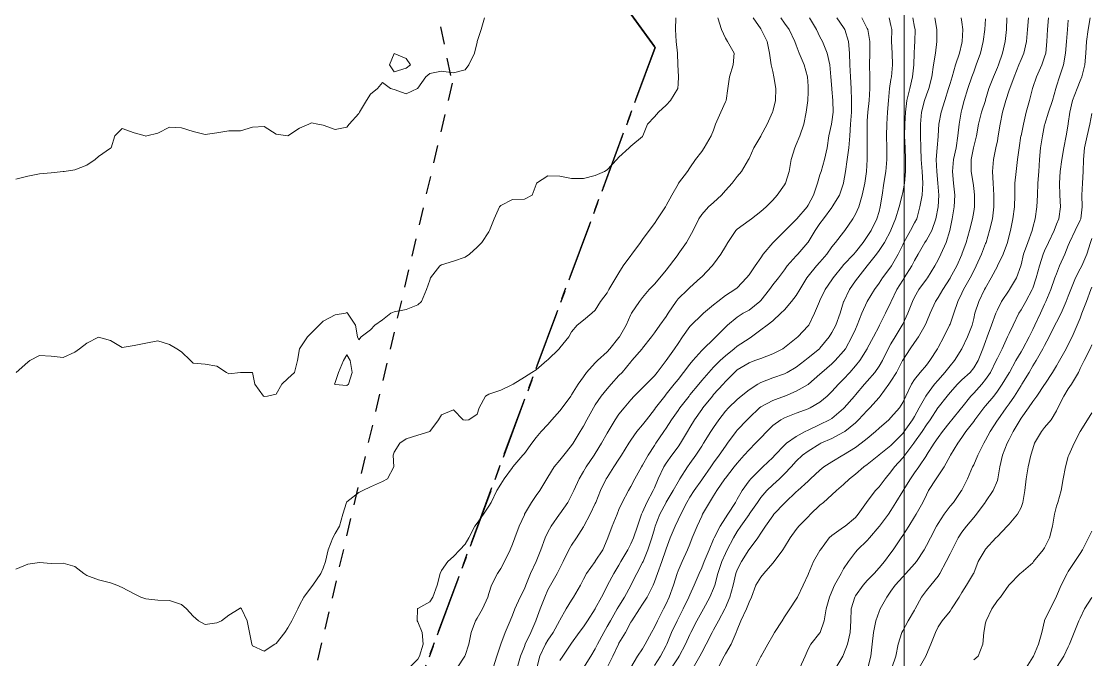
# Model space of a CAD drawing. Header units: centimetres. Extents: x 0 to 642158, y -847 to 649707.
# Drawn here: x 616929.49 to 616974.73, y 620243.1 to 620270.09 of the extents above; entities that cross this region are included whole.
import ezdxf

# ---------------------------------------------------------------- set-up
doc = ezdxf.new("R2010")
doc.units = ezdxf.units.CM
doc.header["$MEASUREMENT"] = 0
doc.linetypes.add('CENTERX2', pattern=[4, 2.5, -0.5, 0.5, -0.5])
doc.linetypes.add('JIS_02_0.7', pattern=[1.35, 0.75, -0.6])
for name, color, linetype, lineweight in [('MEV_grille', 254, 'Continuous', 9), ('WAL_parcellaire agricole', 7, 'JIS_02_0.7', 25), ('WAL_topographie 0.5', 253, 'Continuous', 20)]:
    doc.layers.add(name, color=color, linetype=linetype, lineweight=lineweight)
doc.layers.add('SPW_parcellaire cadastral', color=7, linetype='CENTERX2', lineweight=25, true_color=0xff0542)

# ---------------------------------------------------------------- blocks, each defined once
blk = doc.blocks.new('*U112')
at = {"layer": 'MEV_grille', "transparency": 33554687}
blk.add_lwpolyline([(0, 1825.476), (0, -1825.476)], dxfattribs=at)
blk = doc.blocks.new('*U113')
at = {"layer": 'MEV_grille', "color": 0, "linetype": 'ByBlock', "lineweight": -2, "transparency": 16777216}
blk.add_blockref('*U112', (1600, 0), dxfattribs=at)

msp = doc.modelspace()

# ---------------------------------------------------------------- linework, layer by layer
at = {"layer": 'SPW_parcellaire cadastral'}
for points in [[(617146.257, 620375.609), (617171.917, 620342.183), (617234.747, 620260.301), (617106.707, 620158.882), (617115.103, 620149.589), (617064.759, 620106.478), (617053.863, 620117.239), (616968.009, 620182.814), (616937.386, 620218.037), (616956.282, 620268.99), (616938.408, 620293.768), (616934.252, 620317.224), (616964.517, 620340.941), (617015.701, 620270.757), (617035.118, 620286.317), (617053.068, 620300.715), (617070.714, 620314.879), (617111.129, 620347.351), (617146.257, 620375.609)], [(616883.906, 620279.593), (616901.931, 620292.499), (616908.788, 620297.285), (616928.003, 620312.33), (616934.252, 620317.224), (616938.408, 620293.768), (616956.282, 620268.99), (616937.386, 620218.037), (616883.906, 620279.593)]]:
    msp.add_lwpolyline(points, dxfattribs=at)
at = {"layer": 'WAL_parcellaire agricole'}
msp.add_lwpolyline([(616814.972, 620053.628), (616740.957, 620187.285), (616763.872, 620197.621), (616785.453, 620210.873), (616845.948, 620253.88), (616873.445, 620272.883), (616895.443, 620289.885), (616917.191, 620305.471), (616928.44, 620312.222), (616940.443, 620291.39), (616945.861, 620276.474), (616947.695, 620267.475), (616936.951, 620221.391), (616939.069, 620211.428), (616952.954, 620195.393), (616968.962, 620184.092), (616986.584, 620171.864), (617004.365, 620160.596), (617008.458, 620154.4)], dxfattribs=at)
at = {"layer": 'WAL_topographie 0.5'}
for points in [[(616929.25, 620263.428), (616929.75, 620263.552), (616930.25, 620263.647), (616930.75, 620263.694), (616931.25, 620263.743), (616931.292, 620263.75), (616931.75, 620263.823), (616932.25, 620264.014), (616932.604, 620264.25), (616932.75, 620264.382), (616933.25, 620264.729), (616933.285, 620264.75), (616933.442, 620265.25), (616933.75, 620265.57), (616934.25, 620265.385), (616934.714, 620265.25), (616934.75, 620265.235), (616934.792, 620265.25), (616935.25, 620265.372), (616935.75, 620265.625), (616936.25, 620265.592), (616936.75, 620265.438), (616937.25, 620265.31), (616937.75, 620265.385), (616938.25, 620265.459), (616938.75, 620265.464), (616939.25, 620265.625), (616939.75, 620265.656), (616940.25, 620265.321), (616940.75, 620265.259), (616941.25, 620265.583), (616941.639, 620265.75), (616941.75, 620265.81), (616942.023, 620265.75), (616942.25, 620265.707), (616942.75, 620265.529), (616943.25, 620265.627), (616943.35, 620265.75), (616943.75, 620266.198), (616943.782, 620266.25), (616944.083, 620266.75), (616944.25, 620267.022), (616944.546, 620267.25), (616944.75, 620267.507), (616945.096, 620267.25), (616945.25, 620267.208), (616945.75, 620267.037), (616946.236, 620267.25), (616946.25, 620267.269), (616946.583, 620267.75), (616946.75, 620267.891), (616947.25, 620267.984), (616947.75, 620267.922), (616948.25, 620268.046), (616948.408, 620268.25), (616948.644, 620268.75), (616948.75, 620269.217), (616948.756, 620269.25), (616948.919, 620269.75), (616949.065, 620270.25)], [(616929.25, 620246.932), (616929.75, 620247.134), (616930.25, 620247.207), (616930.75, 620247.172), (616931.25, 620247.176), (616931.75, 620247.048), (616932.129, 620246.75), (616932.25, 620246.657), (616932.75, 620246.472), (616933.25, 620246.35), (616933.516, 620246.25), (616933.75, 620246.153), (616934.25, 620245.889), (616934.528, 620245.75), (616934.75, 620245.679), (616935.25, 620245.623), (616935.75, 620245.607), (616936.25, 620245.441), (616936.464, 620245.25), (616936.75, 620244.934), (616936.969, 620244.75), (616937.25, 620244.589), (616937.75, 620244.655), (616937.94, 620244.75), (616938.25, 620244.982), (616938.691, 620245.25), (616938.75, 620245.293), (616938.786, 620245.25), (616939.034, 620244.75), (616939.129, 620244.25), (616939.231, 620243.75), (616939.25, 620243.687), (616939.75, 620243.458), (616940.204, 620243.75), (616940.25, 620243.779), (616940.626, 620244.25), (616940.75, 620244.454), (616940.926, 620244.75), (616941.17, 620245.25), (616941.25, 620245.399), (616941.42, 620245.75), (616941.75, 620246.18), (616941.803, 620246.25), (616942.142, 620246.75), (616942.25, 620246.973), (616942.337, 620247.25), (616942.456, 620247.75), (616942.657, 620248.25), (616942.75, 620248.437), (616942.941, 620248.75), (616943.08, 620249.25), (616943.235, 620249.75), (616943.25, 620249.771), (616943.75, 620250.172), (616943.917, 620250.25), (616944.25, 620250.406), (616944.75, 620250.629), (616944.965, 620250.75), (616945.225, 620251.25), (616945.202, 620251.75), (616945.25, 620251.872), (616945.49, 620252.25), (616945.75, 620252.44), (616946.25, 620252.594), (616946.75, 620252.75), (616946.75, 620252.75), (616947.119, 620253.25), (616947.25, 620253.454), (616947.75, 620253.662), (616948.162, 620253.25), (616948.25, 620253.224), (616948.4, 620253.25), (616948.75, 620253.483), (616948.843, 620253.75), (616949.107, 620254.25), (616949.25, 620254.328), (616949.75, 620254.5), (616950.25, 620254.732), (616950.276, 620254.75), (616950.75, 620255.043), (616951.06, 620255.25), (616951.25, 620255.354), (616951.705, 620255.75), (616951.75, 620255.784), (616952.216, 620256.25), (616952.25, 620256.292), (616952.631, 620256.75), (616952.75, 620256.965), (616952.988, 620257.25), (616953.25, 620257.46), (616953.598, 620257.75), (616953.75, 620257.884), (616953.97, 620258.25), (616954.25, 620258.612), (616954.327, 620258.75), (616954.623, 620259.25), (616954.75, 620259.456), (616954.934, 620259.75), (616955.25, 620260.191), (616955.297, 620260.25), (616955.668, 620260.75), (616955.75, 620260.87), (616956.03, 620261.25), (616956.25, 620261.553), (616956.379, 620261.75), (616956.712, 620262.25), (616956.75, 620262.31), (616956.98, 620262.75), (616957.25, 620263.215), (616957.275, 620263.25), (616957.644, 620263.75), (616957.75, 620263.905), (616957.988, 620264.25), (616958.25, 620264.598), (616958.36, 620264.75), (616958.654, 620265.25), (616958.75, 620265.5), (616958.839, 620265.75), (616959.06, 620266.25), (616959.25, 620266.689), (616959.279, 620266.75), (616959.349, 620267.25), (616959.43, 620267.75), (616959.578, 620268.25), (616959.624, 620268.75), (616959.339, 620269.25), (616959.25, 620269.39), (616959.081, 620269.75), (616958.927, 620270.25)], [(616929.262, 620255.25), (616929.75, 620255.687), (616929.841, 620255.75), (616930.25, 620255.971), (616930.75, 620255.94), (616931.25, 620255.881), (616931.75, 620256.099), (616931.945, 620256.25), (616932.25, 620256.482), (616932.75, 620256.736), (616933.25, 620256.598), (616933.75, 620256.307), (616934.25, 620256.389), (616934.75, 620256.483), (616935.25, 620256.583), (616935.75, 620256.434), (616936.054, 620256.25), (616936.25, 620256.114), (616936.637, 620255.75), (616936.75, 620255.644), (616937.25, 620255.6), (616937.75, 620255.507), (616938.163, 620255.25), (616938.25, 620255.187), (616938.75, 620255.25), (616938.75, 620255.25), (616939.25, 620255.25), (616939.25, 620255.25), (616939.361, 620254.75), (616939.717, 620254.25), (616939.75, 620254.224), (616939.893, 620254.25), (616940.25, 620254.333), (616940.49, 620254.75), (616940.75, 620254.987), (616941.028, 620255.25), (616941.163, 620255.75), (616941.25, 620256.25), (616941.25, 620256.25), (616941.575, 620256.75), (616941.75, 620256.921), (616942.069, 620257.25), (616942.25, 620257.414), (616942.75, 620257.689), (616943.183, 620257.75), (616943.25, 620257.776), (616943.277, 620257.75), (616943.61, 620257.25), (616943.699, 620256.75), (616943.75, 620256.631), (616943.85, 620256.75), (616944.25, 620257.044), (616944.434, 620257.25), (616944.75, 620257.472), (616945.099, 620257.75), (616945.25, 620257.806), (616945.75, 620257.903), (616946.25, 620258.112), (616946.395, 620258.25), (616946.611, 620258.75), (616946.75, 620259.146), (616946.778, 620259.25), (616947.178, 620259.75), (616947.25, 620259.801), (616947.75, 620259.952), (616948.25, 620260.12), (616948.438, 620260.25), (616948.75, 620260.544), (616948.956, 620260.75), (616949.25, 620261.189), (616949.28, 620261.25), (616949.469, 620261.75), (616949.704, 620262.25), (616949.75, 620262.306), (616950.25, 620262.561), (616950.75, 620262.58), (616951.076, 620262.75), (616951.25, 620263.194), (616951.266, 620263.25), (616951.75, 620263.56), (616952.25, 620263.555), (616952.75, 620263.45), (616953.25, 620263.446), (616953.75, 620263.574), (616954.135, 620263.75), (616954.25, 620263.813), (616954.663, 620264.25), (616954.75, 620264.346), (616955.18, 620264.75), (616955.25, 620264.824), (616955.75, 620265.221), (616955.766, 620265.25), (616955.955, 620265.75), (616956.25, 620266.052), (616956.42, 620266.25), (616956.75, 620266.553), (616956.923, 620266.75), (616957.234, 620267.25), (616957.25, 620267.45), (616957.272, 620267.75), (616957.25, 620268.023), (616957.234, 620268.25), (616957.221, 620268.75), (616957.174, 620269.25), (616957.146, 620269.75), (616957.155, 620270.25)], [(616945.885, 620242.75), (616946.25, 620243.129), (616946.322, 620243.25), (616946.474, 620243.75), (616946.431, 620244.25), (616946.25, 620244.701), (616946.218, 620244.75), (616946.236, 620245.25), (616946.25, 620245.26), (616946.75, 620245.547), (616946.884, 620245.75), (616947.069, 620246.25), (616947.187, 620246.75), (616947.25, 620246.877), (616947.513, 620247.25), (616947.75, 620247.466), (616948.026, 620247.75), (616948.25, 620247.979), (616948.404, 620248.25), (616948.654, 620248.75), (616948.75, 620248.874), (616949.019, 620249.25), (616949.25, 620249.586), (616949.346, 620249.75), (616949.582, 620250.25), (616949.75, 620250.522), (616949.901, 620250.75), (616950.25, 620251.226), (616950.266, 620251.25), (616950.693, 620251.75), (616950.75, 620251.814), (616951.068, 620252.25), (616951.25, 620252.497), (616951.467, 620252.75), (616951.75, 620253.048), (616951.917, 620253.25), (616952.25, 620253.622), (616952.348, 620253.75), (616952.715, 620254.25), (616952.75, 620254.307), (616953.029, 620254.75), (616953.25, 620255.064), (616953.381, 620255.25), (616953.75, 620255.654), (616953.839, 620255.75), (616954.25, 620256.125), (616954.362, 620256.25), (616954.75, 620256.723), (616954.77, 620256.75), (616955.052, 620257.25), (616955.25, 620257.692), (616955.284, 620257.75), (616955.619, 620258.25), (616955.75, 620258.419), (616956.023, 620258.75), (616956.25, 620258.983), (616956.482, 620259.25), (616956.75, 620259.577), (616956.889, 620259.75), (616957.25, 620260.236), (616957.261, 620260.25), (616957.613, 620260.75), (616957.75, 620261), (616957.885, 620261.25), (616958.13, 620261.75), (616958.25, 620261.925), (616958.535, 620262.25), (616958.75, 620262.434), (616959.08, 620262.75), (616959.25, 620262.941), (616959.532, 620263.25), (616959.75, 620263.531), (616959.929, 620263.75), (616960.222, 620264.25), (616960.25, 620264.302), (616960.455, 620264.75), (616960.75, 620265.242), (616960.754, 620265.25), (616961.012, 620265.75), (616961.238, 620266.25), (616961.25, 620266.288), (616961.363, 620266.75), (616961.382, 620267.25), (616961.301, 620267.75), (616961.25, 620267.973), (616961.189, 620268.25), (616961.121, 620268.75), (616961.011, 620269.25), (616960.768, 620269.75), (616960.75, 620269.778), (616960.431, 620270.25)], [(616947.908, 620242.75), (616948.235, 620243.25), (616948.25, 620243.279), (616948.403, 620243.75), (616948.498, 620244.25), (616948.685, 620244.75), (616948.75, 620244.862), (616948.982, 620245.25), (616949.204, 620245.75), (616949.25, 620245.896), (616949.356, 620246.25), (616949.616, 620246.75), (616949.75, 620246.962), (616949.91, 620247.25), (616950.153, 620247.75), (616950.25, 620247.989), (616950.343, 620248.25), (616950.525, 620248.75), (616950.75, 620249.226), (616950.761, 620249.25), (616951.058, 620249.75), (616951.25, 620250.037), (616951.404, 620250.25), (616951.705, 620250.75), (616951.75, 620250.824), (616952.011, 620251.25), (616952.25, 620251.535), (616952.416, 620251.75), (616952.75, 620252.162), (616952.812, 620252.25), (616953.115, 620252.75), (616953.25, 620252.977), (616953.396, 620253.25), (616953.674, 620253.75), (616953.75, 620253.873), (616954.002, 620254.25), (616954.25, 620254.559), (616954.42, 620254.75), (616954.75, 620255.112), (616954.88, 620255.25), (616955.25, 620255.7), (616955.294, 620255.75), (616955.733, 620256.25), (616955.75, 620256.271), (616956.123, 620256.75), (616956.25, 620256.925), (616956.481, 620257.25), (616956.75, 620257.618), (616956.838, 620257.75), (616957.163, 620258.25), (616957.25, 620258.36), (616957.663, 620258.75), (616957.75, 620258.836), (616958.203, 620259.25), (616958.25, 620259.298), (616958.687, 620259.75), (616958.75, 620259.832), (616959.065, 620260.25), (616959.25, 620260.572), (616959.353, 620260.75), (616959.694, 620261.25), (616959.75, 620261.307), (616960.25, 620261.67), (616960.352, 620261.75), (616960.75, 620262.057), (616960.968, 620262.25), (616961.25, 620262.537), (616961.446, 620262.75), (616961.75, 620263.179), (616961.791, 620263.25), (616961.952, 620263.75), (616962.035, 620264.25), (616962.183, 620264.75), (616962.25, 620264.882), (616962.399, 620265.25), (616962.565, 620265.75), (616962.669, 620266.25), (616962.732, 620266.75), (616962.75, 620267.117), (616962.755, 620267.25), (616962.75, 620267.361), (616962.726, 620267.75), (616962.58, 620268.25), (616962.368, 620268.75), (616962.25, 620269.083), (616962.194, 620269.25), (616961.948, 620269.75), (616961.75, 620270.02), (616961.594, 620270.25)], [(616949.43, 620242.75), (616949.584, 620243.25), (616949.75, 620243.75), (616949.75, 620243.75), (616949.94, 620244.25), (616950.148, 620244.75), (616950.25, 620244.985), (616950.354, 620245.25), (616950.579, 620245.75), (616950.75, 620246.1), (616950.813, 620246.25), (616951.009, 620246.75), (616951.249, 620247.25), (616951.25, 620247.253), (616951.454, 620247.75), (616951.636, 620248.25), (616951.75, 620248.5), (616951.884, 620248.75), (616952.24, 620249.25), (616952.25, 620249.262), (616952.586, 620249.75), (616952.75, 620250.057), (616952.837, 620250.25), (616953.071, 620250.75), (616953.25, 620251.053), (616953.365, 620251.25), (616953.709, 620251.75), (616953.75, 620251.813), (616954.015, 620252.25), (616954.25, 620252.673), (616954.294, 620252.75), (616954.589, 620253.25), (616954.75, 620253.483), (616954.967, 620253.75), (616955.25, 620254.086), (616955.396, 620254.25), (616955.75, 620254.591), (616955.906, 620254.75), (616956.25, 620255.104), (616956.367, 620255.25), (616956.748, 620255.75), (616956.75, 620255.752), (616957.096, 620256.25), (616957.25, 620256.476), (616957.439, 620256.75), (616957.75, 620257.191), (616957.8, 620257.25), (616958.25, 620257.682), (616958.325, 620257.75), (616958.75, 620258.108), (616958.932, 620258.25), (616959.25, 620258.495), (616959.654, 620258.75), (616959.75, 620258.833), (616960.143, 620259.25), (616960.25, 620259.382), (616960.503, 620259.75), (616960.75, 620260.101), (616960.854, 620260.25), (616961.25, 620260.725), (616961.273, 620260.75), (616961.75, 620261.225), (616961.773, 620261.25), (616962.25, 620261.72), (616962.276, 620261.75), (616962.706, 620262.25), (616962.75, 620262.319), (616962.972, 620262.75), (616963.145, 620263.25), (616963.25, 620263.599), (616963.294, 620263.75), (616963.441, 620264.25), (616963.548, 620264.75), (616963.627, 620265.25), (616963.734, 620265.75), (616963.75, 620265.845), (616963.804, 620266.25), (616963.799, 620266.75), (616963.75, 620267.229), (616963.748, 620267.25), (616963.705, 620267.75), (616963.66, 620268.25), (616963.552, 620268.75), (616963.35, 620269.25), (616963.25, 620269.443), (616963.106, 620269.75), (616962.805, 620270.25)], [(616950.445, 620242.75), (616950.584, 620243.25), (616950.75, 620243.656), (616950.786, 620243.75), (616951.026, 620244.25), (616951.235, 620244.75), (616951.25, 620244.791), (616951.417, 620245.25), (616951.621, 620245.75), (616951.75, 620246.054), (616951.857, 620246.25), (616952.142, 620246.75), (616952.25, 620246.968), (616952.389, 620247.25), (616952.634, 620247.75), (616952.75, 620247.947), (616952.958, 620248.25), (616953.25, 620248.719), (616953.266, 620248.75), (616953.534, 620249.25), (616953.75, 620249.708), (616953.768, 620249.75), (616953.972, 620250.25), (616954.212, 620250.75), (616954.25, 620250.812), (616954.533, 620251.25), (616954.75, 620251.584), (616954.859, 620251.75), (616955.165, 620252.25), (616955.25, 620252.379), (616955.511, 620252.75), (616955.75, 620253.037), (616955.91, 620253.25), (616956.25, 620253.679), (616956.301, 620253.75), (616956.689, 620254.25), (616956.75, 620254.323), (616957.092, 620254.75), (616957.25, 620254.952), (616957.484, 620255.25), (616957.75, 620255.598), (616957.877, 620255.75), (616958.25, 620256.179), (616958.325, 620256.25), (616958.75, 620256.657), (616958.853, 620256.75), (616959.25, 620257.169), (616959.334, 620257.25), (616959.75, 620257.584), (616960.004, 620257.75), (616960.25, 620257.888), (616960.712, 620258.25), (616960.75, 620258.292), (616961.11, 620258.75), (616961.25, 620258.947), (616961.492, 620259.25), (616961.75, 620259.588), (616961.868, 620259.75), (616962.25, 620260.178), (616962.318, 620260.25), (616962.741, 620260.75), (616962.75, 620260.761), (616963.046, 620261.25), (616963.25, 620261.543), (616963.401, 620261.75), (616963.75, 620262.228), (616963.768, 620262.25), (616964.075, 620262.75), (616964.246, 620263.25), (616964.25, 620263.27), (616964.334, 620263.75), (616964.404, 620264.25), (616964.465, 620264.75), (616964.506, 620265.25), (616964.543, 620265.75), (616964.576, 620266.25), (616964.588, 620266.75), (616964.573, 620267.25), (616964.535, 620267.75), (616964.508, 620268.25), (616964.501, 620268.75), (616964.462, 620269.25), (616964.294, 620269.75), (616964.25, 620269.829), (616963.966, 620270.25)], [(616951.273, 620242.75), (616951.41, 620243.25), (616951.644, 620243.75), (616951.75, 620243.928), (616951.963, 620244.25), (616952.241, 620244.75), (616952.25, 620244.77), (616952.519, 620245.25), (616952.75, 620245.617), (616952.833, 620245.75), (616953.12, 620246.25), (616953.25, 620246.504), (616953.378, 620246.75), (616953.739, 620247.25), (616953.75, 620247.264), (616954.065, 620247.75), (616954.25, 620248.186), (616954.277, 620248.25), (616954.469, 620248.75), (616954.668, 620249.25), (616954.75, 620249.449), (616954.887, 620249.75), (616955.148, 620250.25), (616955.25, 620250.426), (616955.423, 620250.75), (616955.703, 620251.25), (616955.75, 620251.326), (616955.989, 620251.75), (616956.25, 620252.155), (616956.313, 620252.25), (616956.649, 620252.75), (616956.75, 620252.898), (616956.976, 620253.25), (616957.25, 620253.645), (616957.321, 620253.75), (616957.713, 620254.25), (616957.75, 620254.295), (616958.122, 620254.75), (616958.25, 620254.906), (616958.546, 620255.25), (616958.75, 620255.465), (616959.024, 620255.75), (616959.25, 620255.953), (616959.627, 620256.25), (616959.75, 620256.357), (616960.25, 620256.687), (616960.355, 620256.75), (616960.75, 620257.045), (616961.015, 620257.25), (616961.25, 620257.435), (616961.602, 620257.75), (616961.75, 620257.901), (616962.048, 620258.25), (616962.25, 620258.506), (616962.404, 620258.75), (616962.701, 620259.25), (616962.75, 620259.315), (616963.098, 620259.75), (616963.25, 620259.916), (616963.538, 620260.25), (616963.75, 620260.557), (616963.913, 620260.75), (616964.25, 620261.177), (616964.304, 620261.25), (616964.642, 620261.75), (616964.75, 620261.944), (616964.887, 620262.25), (616965.036, 620262.75), (616965.149, 620263.25), (616965.222, 620263.75), (616965.245, 620264.25), (616965.247, 620264.75), (616965.24, 620265.25), (616965.242, 620265.75), (616965.25, 620265.895), (616965.273, 620266.25), (616965.327, 620266.75), (616965.365, 620267.25), (616965.359, 620267.75), (616965.349, 620268.25), (616965.358, 620268.75), (616965.353, 620269.25), (616965.273, 620269.75), (616965.25, 620269.794), (616965.02, 620270.25)], [(616952.25, 620243.067), (616952.379, 620243.25), (616952.72, 620243.75), (616952.75, 620243.794), (616953.07, 620244.25), (616953.25, 620244.491), (616953.418, 620244.75), (616953.746, 620245.25), (616953.75, 620245.258), (616954.015, 620245.75), (616954.25, 620246.205), (616954.272, 620246.25), (616954.541, 620246.75), (616954.75, 620247.097), (616954.835, 620247.25), (616955.124, 620247.75), (616955.25, 620247.995), (616955.361, 620248.25), (616955.533, 620248.75), (616955.704, 620249.25), (616955.75, 620249.345), (616955.923, 620249.75), (616956.199, 620250.25), (616956.25, 620250.367), (616956.411, 620250.75), (616956.65, 620251.25), (616956.75, 620251.409), (616956.992, 620251.75), (616957.25, 620252.106), (616957.349, 620252.25), (616957.652, 620252.75), (616957.75, 620252.915), (616957.949, 620253.25), (616958.25, 620253.679), (616958.301, 620253.75), (616958.7, 620254.25), (616958.75, 620254.309), (616959.152, 620254.75), (616959.25, 620254.863), (616959.635, 620255.25), (616959.75, 620255.355), (616960.25, 620255.657), (616960.498, 620255.75), (616960.75, 620255.843), (616961.25, 620256.03), (616961.674, 620256.25), (616961.75, 620256.3), (616962.25, 620256.692), (616962.319, 620256.75), (616962.75, 620257.219), (616962.773, 620257.25), (616963.025, 620257.75), (616963.227, 620258.25), (616963.25, 620258.296), (616963.473, 620258.75), (616963.75, 620259.166), (616963.805, 620259.25), (616964.212, 620259.75), (616964.25, 620259.792), (616964.676, 620260.25), (616964.75, 620260.332), (616965.079, 620260.75), (616965.25, 620261.004), (616965.408, 620261.25), (616965.66, 620261.75), (616965.75, 620262.051), (616965.801, 620262.25), (616965.874, 620262.75), (616965.95, 620263.25), (616966.028, 620263.75), (616966.074, 620264.25), (616966.075, 620264.75), (616966.067, 620265.25), (616966.077, 620265.75), (616966.112, 620266.25), (616966.15, 620266.75), (616966.194, 620267.25), (616966.25, 620267.634), (616966.269, 620267.75), (616966.319, 620268.25), (616966.298, 620268.75), (616966.275, 620269.25), (616966.282, 620269.75), (616966.25, 620269.917), (616966.174, 620270.25)], [(616953.253, 620242.75), (616953.564, 620243.25), (616953.75, 620243.562), (616953.845, 620243.75), (616954.107, 620244.25), (616954.25, 620244.502), (616954.387, 620244.75), (616954.679, 620245.25), (616954.75, 620245.37), (616954.982, 620245.75), (616955.25, 620246.244), (616955.254, 620246.25), (616955.508, 620246.75), (616955.75, 620247.21), (616955.768, 620247.25), (616955.974, 620247.75), (616956.139, 620248.25), (616956.25, 620248.639), (616956.285, 620248.75), (616956.473, 620249.25), (616956.743, 620249.75), (616956.75, 620249.763), (616957.042, 620250.25), (616957.25, 620250.62), (616957.331, 620250.75), (616957.649, 620251.25), (616957.75, 620251.394), (616957.995, 620251.75), (616958.25, 620252.132), (616958.331, 620252.25), (616958.64, 620252.75), (616958.75, 620252.923), (616958.971, 620253.25), (616959.25, 620253.607), (616959.381, 620253.75), (616959.75, 620254.105), (616959.923, 620254.25), (616960.25, 620254.508), (616960.627, 620254.75), (616960.75, 620254.821), (616961.25, 620255.013), (616961.75, 620255.189), (616961.863, 620255.25), (616962.25, 620255.477), (616962.612, 620255.75), (616962.75, 620255.863), (616963.227, 620256.25), (616963.25, 620256.272), (616963.637, 620256.75), (616963.75, 620256.937), (616963.916, 620257.25), (616964.1, 620257.75), (616964.25, 620258.231), (616964.256, 620258.25), (616964.497, 620258.75), (616964.75, 620259.119), (616964.844, 620259.25), (616965.246, 620259.75), (616965.25, 620259.754), (616965.642, 620260.25), (616965.75, 620260.4), (616965.981, 620260.75), (616966.242, 620261.25), (616966.25, 620261.27), (616966.443, 620261.75), (616966.603, 620262.25), (616966.73, 620262.75), (616966.75, 620262.858), (616966.818, 620263.25), (616966.863, 620263.75), (616966.872, 620264.25), (616966.849, 620264.75), (616966.83, 620265.25), (616966.834, 620265.75), (616966.86, 620266.25), (616966.926, 620266.75), (616967.044, 620267.25), (616967.167, 620267.75), (616967.222, 620268.25), (616967.234, 620268.75), (616967.25, 620269.03), (616967.263, 620269.25), (616967.268, 620269.75), (616967.25, 620269.851), (616967.174, 620270.25)], [(616954.25, 620242.764), (616954.49, 620243.25), (616954.729, 620243.75), (616954.75, 620243.792), (616955.022, 620244.25), (616955.25, 620244.683), (616955.289, 620244.75), (616955.621, 620245.25), (616955.75, 620245.449), (616955.938, 620245.75), (616956.194, 620246.25), (616956.25, 620246.387), (616956.378, 620246.75), (616956.56, 620247.25), (616956.739, 620247.75), (616956.75, 620247.783), (616956.921, 620248.25), (616957.124, 620248.75), (616957.25, 620249.012), (616957.362, 620249.25), (616957.616, 620249.75), (616957.75, 620249.971), (616957.931, 620250.25), (616958.25, 620250.702), (616958.284, 620250.75), (616958.631, 620251.25), (616958.75, 620251.421), (616958.983, 620251.75), (616959.25, 620252.135), (616959.336, 620252.25), (616959.709, 620252.75), (616959.75, 620252.801), (616960.165, 620253.25), (616960.25, 620253.335), (616960.7, 620253.75), (616960.75, 620253.788), (616961.25, 620254.062), (616961.75, 620254.246), (616961.762, 620254.25), (616962.25, 620254.456), (616962.75, 620254.742), (616962.76, 620254.75), (616963.25, 620255.169), (616963.332, 620255.25), (616963.75, 620255.613), (616963.898, 620255.75), (616964.25, 620256.15), (616964.323, 620256.25), (616964.602, 620256.75), (616964.75, 620257.075), (616964.829, 620257.25), (616965.015, 620257.75), (616965.25, 620258.25), (616965.25, 620258.25), (616965.561, 620258.75), (616965.75, 620259.019), (616965.899, 620259.25), (616966.25, 620259.718), (616966.271, 620259.75), (616966.554, 620260.25), (616966.75, 620260.647), (616966.8, 620260.75), (616967.082, 620261.25), (616967.25, 620261.574), (616967.34, 620261.75), (616967.476, 620262.25), (616967.567, 620262.75), (616967.597, 620263.25), (616967.568, 620263.75), (616967.53, 620264.25), (616967.508, 620264.75), (616967.502, 620265.25), (616967.503, 620265.75), (616967.539, 620266.25), (616967.666, 620266.75), (616967.75, 620266.985), (616967.856, 620267.25), (616967.983, 620267.75), (616968.056, 620268.25), (616968.129, 620268.75), (616968.197, 620269.25), (616968.187, 620269.75), (616968.111, 620270.25)], [(616955.25, 620242.769), (616955.54, 620243.25), (616955.75, 620243.561), (616955.864, 620243.75), (616956.126, 620244.25), (616956.25, 620244.479), (616956.374, 620244.75), (616956.638, 620245.25), (616956.75, 620245.468), (616956.879, 620245.75), (616957.056, 620246.25), (616957.209, 620246.75), (616957.25, 620246.858), (616957.423, 620247.25), (616957.653, 620247.75), (616957.75, 620247.991), (616957.853, 620248.25), (616958.059, 620248.75), (616958.25, 620249.175), (616958.288, 620249.25), (616958.575, 620249.75), (616958.75, 620250.025), (616958.887, 620250.25), (616959.226, 620250.75), (616959.25, 620250.782), (616959.628, 620251.25), (616959.75, 620251.408), (616960.048, 620251.75), (616960.25, 620251.977), (616960.523, 620252.25), (616960.75, 620252.484), (616961.001, 620252.75), (616961.25, 620253), (616961.601, 620253.25), (616961.75, 620253.331), (616962.25, 620253.522), (616962.75, 620253.709), (616962.837, 620253.75), (616963.25, 620253.985), (616963.561, 620254.25), (616963.75, 620254.442), (616964.029, 620254.75), (616964.25, 620254.969), (616964.51, 620255.25), (616964.75, 620255.521), (616964.929, 620255.75), (616965.245, 620256.25), (616965.25, 620256.259), (616965.52, 620256.75), (616965.75, 620257.206), (616965.773, 620257.25), (616966.016, 620257.75), (616966.25, 620258.224), (616966.261, 620258.25), (616966.498, 620258.75), (616966.75, 620259.153), (616966.813, 620259.25), (616967.139, 620259.75), (616967.25, 620259.976), (616967.399, 620260.25), (616967.683, 620260.75), (616967.75, 620260.847), (616967.979, 620261.25), (616968.155, 620261.75), (616968.25, 620262.25), (616968.25, 620262.25), (616968.276, 620262.75), (616968.25, 620263.09), (616968.238, 620263.25), (616968.185, 620263.75), (616968.168, 620264.25), (616968.208, 620264.75), (616968.25, 620265.229), (616968.252, 620265.25), (616968.282, 620265.75), (616968.369, 620266.25), (616968.526, 620266.75), (616968.69, 620267.25), (616968.75, 620267.461), (616968.835, 620267.75), (616968.985, 620268.25), (616969.149, 620268.75), (616969.25, 620269.173), (616969.267, 620269.25), (616969.289, 620269.75), (616969.25, 620270.058), (616969.221, 620270.25)], [(616956.25, 620242.854), (616956.501, 620243.25), (616956.75, 620243.704), (616956.773, 620243.75), (616956.97, 620244.25), (616957.209, 620244.75), (616957.25, 620244.83), (616957.468, 620245.25), (616957.712, 620245.75), (616957.75, 620245.841), (616957.935, 620246.25), (616958.145, 620246.75), (616958.25, 620246.978), (616958.356, 620247.25), (616958.558, 620247.75), (616958.75, 620248.197), (616958.772, 620248.25), (616959.029, 620248.75), (616959.25, 620249.098), (616959.348, 620249.25), (616959.672, 620249.75), (616959.75, 620249.884), (616959.958, 620250.25), (616960.25, 620250.658), (616960.324, 620250.75), (616960.75, 620251.178), (616960.829, 620251.25), (616961.25, 620251.656), (616961.336, 620251.75), (616961.75, 620252.177), (616961.833, 620252.25), (616962.25, 620252.541), (616962.624, 620252.75), (616962.75, 620252.813), (616963.25, 620253.048), (616963.656, 620253.25), (616963.75, 620253.307), (616964.25, 620253.722), (616964.277, 620253.75), (616964.707, 620254.25), (616964.75, 620254.299), (616965.134, 620254.75), (616965.25, 620254.885), (616965.567, 620255.25), (616965.75, 620255.507), (616965.895, 620255.75), (616966.138, 620256.25), (616966.25, 620256.452), (616966.428, 620256.75), (616966.727, 620257.25), (616966.75, 620257.295), (616966.967, 620257.75), (616967.16, 620258.25), (616967.25, 620258.43), (616967.433, 620258.75), (616967.75, 620259.192), (616967.791, 620259.25), (616968.109, 620259.75), (616968.25, 620260.013), (616968.367, 620260.25), (616968.582, 620260.75), (616968.735, 620261.25), (616968.75, 620261.328), (616968.835, 620261.75), (616968.921, 620262.25), (616968.956, 620262.75), (616968.9, 620263.25), (616968.847, 620263.75), (616968.897, 620264.25), (616969.003, 620264.75), (616969.076, 620265.25), (616969.133, 620265.75), (616969.223, 620266.25), (616969.25, 620266.361), (616969.35, 620266.75), (616969.508, 620267.25), (616969.673, 620267.75), (616969.75, 620267.965), (616969.859, 620268.25), (616970.032, 620268.75), (616970.147, 620269.25), (616970.225, 620269.75), (616970.25, 620270.208)], [(616956.976, 620242.75), (616957.25, 620243.174), (616957.299, 620243.25), (616957.559, 620243.75), (616957.75, 620244.167), (616957.792, 620244.25), (616958.049, 620244.75), (616958.25, 620245.117), (616958.327, 620245.25), (616958.599, 620245.75), (616958.75, 620246.112), (616958.8, 620246.25), (616958.936, 620246.75), (616959.107, 620247.25), (616959.25, 620247.585), (616959.329, 620247.75), (616959.589, 620248.25), (616959.75, 620248.516), (616959.907, 620248.75), (616960.25, 620249.243), (616960.255, 620249.25), (616960.607, 620249.75), (616960.75, 620249.957), (616961.003, 620250.25), (616961.25, 620250.49), (616961.539, 620250.75), (616961.75, 620250.957), (616962.026, 620251.25), (616962.25, 620251.501), (616962.513, 620251.75), (616962.75, 620251.924), (616963.25, 620252.233), (616963.285, 620252.25), (616963.75, 620252.453), (616964.25, 620252.719), (616964.295, 620252.75), (616964.75, 620253.122), (616964.885, 620253.25), (616965.25, 620253.639), (616965.361, 620253.75), (616965.75, 620254.194), (616965.797, 620254.25), (616966.161, 620254.75), (616966.25, 620254.872), (616966.48, 620255.25), (616966.743, 620255.75), (616966.75, 620255.765), (616967.065, 620256.25), (616967.25, 620256.512), (616967.416, 620256.75), (616967.699, 620257.25), (616967.75, 620257.372), (616967.916, 620257.75), (616968.141, 620258.25), (616968.25, 620258.421), (616968.438, 620258.75), (616968.75, 620259.234), (616968.76, 620259.25), (616969.033, 620259.75), (616969.25, 620260.24), (616969.254, 620260.25), (616969.426, 620260.75), (616969.569, 620261.25), (616969.696, 620261.75), (616969.75, 620262.053), (616969.781, 620262.25), (616969.787, 620262.75), (616969.75, 620263.045), (616969.723, 620263.25), (616969.639, 620263.75), (616969.642, 620264.25), (616969.74, 620264.75), (616969.75, 620264.799), (616969.863, 620265.25), (616969.955, 620265.75), (616970.083, 620266.25), (616970.243, 620266.75), (616970.25, 620266.772), (616970.393, 620267.25), (616970.58, 620267.75), (616970.75, 620268.143), (616970.793, 620268.25), (616970.971, 620268.75), (616971.087, 620269.25), (616971.131, 620269.75), (616971.152, 620270.25)], [(616957.882, 620242.75), (616958.164, 620243.25), (616958.25, 620243.41), (616958.436, 620243.75), (616958.688, 620244.25), (616958.75, 620244.363), (616958.963, 620244.75), (616959.224, 620245.25), (616959.25, 620245.308), (616959.437, 620245.75), (616959.573, 620246.25), (616959.693, 620246.75), (616959.75, 620246.901), (616959.927, 620247.25), (616960.24, 620247.75), (616960.25, 620247.766), (616960.62, 620248.25), (616960.75, 620248.444), (616960.949, 620248.75), (616961.25, 620249.185), (616961.302, 620249.25), (616961.75, 620249.721), (616961.78, 620249.75), (616962.25, 620250.193), (616962.31, 620250.25), (616962.75, 620250.656), (616962.85, 620250.75), (616963.25, 620251.115), (616963.415, 620251.25), (616963.75, 620251.473), (616964.222, 620251.75), (616964.25, 620251.764), (616964.75, 620252.074), (616964.994, 620252.25), (616965.25, 620252.456), (616965.6, 620252.75), (616965.75, 620252.892), (616966.156, 620253.25), (616966.25, 620253.338), (616966.618, 620253.75), (616966.75, 620253.97), (616966.882, 620254.25), (616967.123, 620254.75), (616967.25, 620254.949), (616967.485, 620255.25), (616967.75, 620255.561), (616967.9, 620255.75), (616968.224, 620256.25), (616968.25, 620256.296), (616968.491, 620256.75), (616968.733, 620257.25), (616968.75, 620257.293), (616968.91, 620257.75), (616969.079, 620258.25), (616969.25, 620258.606), (616969.319, 620258.75), (616969.598, 620259.25), (616969.75, 620259.551), (616969.85, 620259.75), (616970.077, 620260.25), (616970.25, 620260.698), (616970.272, 620260.75), (616970.422, 620261.25), (616970.54, 620261.75), (616970.605, 620262.25), (616970.604, 620262.75), (616970.574, 620263.25), (616970.55, 620263.75), (616970.586, 620264.25), (616970.692, 620264.75), (616970.75, 620265.046), (616970.79, 620265.25), (616970.865, 620265.75), (616970.97, 620266.25), (616971.106, 620266.75), (616971.25, 620267.179), (616971.275, 620267.25), (616971.464, 620267.75), (616971.659, 620268.25), (616971.75, 620268.476), (616971.868, 620268.75), (616971.979, 620269.25), (616972.021, 620269.75), (616972.066, 620270.25)], [(616958.95, 620242.75), (616959.197, 620243.25), (616959.25, 620243.345), (616959.496, 620243.75), (616959.704, 620244.25), (616959.75, 620244.367), (616959.91, 620244.75), (616960.15, 620245.25), (616960.25, 620245.526), (616960.351, 620245.75), (616960.541, 620246.25), (616960.75, 620246.592), (616960.876, 620246.75), (616961.25, 620247.181), (616961.308, 620247.25), (616961.682, 620247.75), (616961.75, 620247.865), (616961.987, 620248.25), (616962.25, 620248.608), (616962.363, 620248.75), (616962.75, 620249.145), (616962.853, 620249.25), (616963.25, 620249.631), (616963.392, 620249.75), (616963.75, 620250.077), (616963.946, 620250.25), (616964.25, 620250.514), (616964.495, 620250.75), (616964.75, 620250.95), (616965.103, 620251.25), (616965.25, 620251.355), (616965.741, 620251.75), (616965.75, 620251.757), (616966.25, 620252.159), (616966.339, 620252.25), (616966.75, 620252.668), (616966.812, 620252.75), (616967.165, 620253.25), (616967.25, 620253.388), (616967.451, 620253.75), (616967.729, 620254.25), (616967.75, 620254.283), (616968.097, 620254.75), (616968.25, 620254.927), (616968.534, 620255.25), (616968.75, 620255.531), (616968.942, 620255.75), (616969.249, 620256.25), (616969.25, 620256.252), (616969.486, 620256.75), (616969.678, 620257.25), (616969.75, 620257.532), (616969.804, 620257.75), (616969.97, 620258.25), (616970.21, 620258.75), (616970.25, 620258.829), (616970.482, 620259.25), (616970.75, 620259.748), (616970.751, 620259.75), (616971.001, 620260.25), (616971.177, 620260.75), (616971.25, 620261.039), (616971.304, 620261.25), (616971.401, 620261.75), (616971.476, 620262.25), (616971.487, 620262.75), (616971.485, 620263.25), (616971.541, 620263.75), (616971.608, 620264.25), (616971.666, 620264.75), (616971.749, 620265.25), (616971.75, 620265.256), (616971.849, 620265.75), (616971.97, 620266.25), (616972.104, 620266.75), (616972.232, 620267.25), (616972.25, 620267.303), (616972.401, 620267.75), (616972.634, 620268.25), (616972.75, 620268.596), (616972.794, 620268.75), (616972.843, 620269.25), (616972.866, 620269.75), (616972.908, 620270.25)], [(616960.511, 620242.75), (616960.75, 620243.231), (616960.761, 620243.25), (616961.04, 620243.75), (616961.25, 620244.128), (616961.325, 620244.25), (616961.646, 620244.75), (616961.75, 620244.908), (616961.973, 620245.25), (616962.25, 620245.659), (616962.294, 620245.75), (616962.533, 620246.25), (616962.75, 620246.704), (616962.765, 620246.75), (616962.98, 620247.25), (616963.25, 620247.719), (616963.268, 620247.75), (616963.641, 620248.25), (616963.75, 620248.354), (616964.25, 620248.701), (616964.318, 620248.75), (616964.75, 620249.117), (616964.861, 620249.25), (616965.217, 620249.75), (616965.25, 620249.793), (616965.604, 620250.25), (616965.75, 620250.413), (616966.006, 620250.75), (616966.25, 620251.051), (616966.397, 620251.25), (616966.75, 620251.641), (616966.837, 620251.75), (616967.217, 620252.25), (616967.25, 620252.293), (616967.574, 620252.75), (616967.75, 620253.027), (616967.91, 620253.25), (616968.239, 620253.75), (616968.25, 620253.767), (616968.623, 620254.25), (616968.75, 620254.402), (616969.066, 620254.75), (616969.25, 620254.929), (616969.594, 620255.25), (616969.75, 620255.44), (616969.938, 620255.75), (616970.14, 620256.25), (616970.25, 620256.553), (616970.322, 620256.75), (616970.5, 620257.25), (616970.684, 620257.75), (616970.75, 620257.899), (616970.928, 620258.25), (616971.25, 620258.725), (616971.268, 620258.75), (616971.561, 620259.25), (616971.737, 620259.75), (616971.75, 620259.795), (616971.861, 620260.25), (616972.035, 620260.75), (616972.219, 620261.25), (616972.25, 620261.384), (616972.346, 620261.75), (616972.42, 620262.25), (616972.445, 620262.75), (616972.464, 620263.25), (616972.498, 620263.75), (616972.531, 620264.25), (616972.576, 620264.75), (616972.652, 620265.25), (616972.75, 620265.716), (616972.758, 620265.75), (616972.915, 620266.25), (616973.078, 620266.75), (616973.218, 620267.25), (616973.25, 620267.35), (616973.378, 620267.75), (616973.544, 620268.25), (616973.626, 620268.75), (616973.667, 620269.25), (616973.719, 620269.75), (616973.75, 620270.145)], [(616962.402, 620242.75), (616962.62, 620243.25), (616962.75, 620243.547), (616962.862, 620243.75), (616963.25, 620244.232), (616963.262, 620244.25), (616963.431, 620244.75), (616963.51, 620245.25), (616963.658, 620245.75), (616963.75, 620245.98), (616963.866, 620246.25), (616964.142, 620246.75), (616964.25, 620246.937), (616964.452, 620247.25), (616964.75, 620247.641), (616964.842, 620247.75), (616965.25, 620248.145), (616965.34, 620248.25), (616965.75, 620248.727), (616965.768, 620248.75), (616966.145, 620249.25), (616966.25, 620249.405), (616966.457, 620249.75), (616966.75, 620250.224), (616966.765, 620250.25), (616967.074, 620250.75), (616967.25, 620250.998), (616967.428, 620251.25), (616967.75, 620251.732), (616967.761, 620251.75), (616968.076, 620252.25), (616968.25, 620252.496), (616968.431, 620252.75), (616968.75, 620253.158), (616968.826, 620253.25), (616969.234, 620253.75), (616969.25, 620253.771), (616969.63, 620254.25), (616969.75, 620254.374), (616970.089, 620254.75), (616970.25, 620254.946), (616970.457, 620255.25), (616970.705, 620255.75), (616970.75, 620255.854), (616970.947, 620256.25), (616971.185, 620256.75), (616971.25, 620256.897), (616971.419, 620257.25), (616971.659, 620257.75), (616971.75, 620257.898), (616971.95, 620258.25), (616972.226, 620258.75), (616972.25, 620258.812), (616972.395, 620259.25), (616972.527, 620259.75), (616972.69, 620260.25), (616972.75, 620260.388), (616972.914, 620260.75), (616973.146, 620261.25), (616973.25, 620261.514), (616973.348, 620261.75), (616973.421, 620262.25), (616973.394, 620262.75), (616973.377, 620263.25), (616973.404, 620263.75), (616973.471, 620264.25), (616973.554, 620264.75), (616973.655, 620265.25), (616973.746, 620265.75), (616973.75, 620265.775), (616973.814, 620266.25), (616973.928, 620266.75), (616974.118, 620267.25), (616974.25, 620267.582), (616974.319, 620267.75), (616974.443, 620268.25), (616974.486, 620268.75), (616974.517, 620269.25), (616974.595, 620269.75), (616974.67, 620270.25)], [(616945.931, 620268.25), (616945.75, 620268.123), (616945.25, 620267.959), (616945.042, 620268.25), (616945.25, 620268.731), (616945.75, 620268.521), (616945.931, 620268.25)], [(616963.915, 620242.75), (616964.211, 620243.25), (616964.25, 620243.326), (616964.416, 620243.75), (616964.53, 620244.25), (616964.553, 620244.75), (616964.57, 620245.25), (616964.719, 620245.75), (616964.75, 620245.804), (616965.072, 620246.25), (616965.25, 620246.45), (616965.541, 620246.75), (616965.75, 620246.981), (616965.976, 620247.25), (616966.25, 620247.626), (616966.342, 620247.75), (616966.677, 620248.25), (616966.75, 620248.354), (616967.006, 620248.75), (616967.25, 620249.143), (616967.316, 620249.25), (616967.598, 620249.75), (616967.75, 620250.066), (616967.845, 620250.25), (616968.167, 620250.75), (616968.25, 620250.872), (616968.501, 620251.25), (616968.75, 620251.723), (616968.765, 620251.75), (616969.075, 620252.25), (616969.25, 620252.497), (616969.422, 620252.75), (616969.75, 620253.175), (616969.802, 620253.25), (616970.184, 620253.75), (616970.25, 620253.83), (616970.594, 620254.25), (616970.75, 620254.453), (616970.954, 620254.75), (616971.25, 620255.238), (616971.257, 620255.25), (616971.538, 620255.75), (616971.75, 620256.124), (616971.821, 620256.25), (616972.091, 620256.75), (616972.25, 620257.063), (616972.339, 620257.25), (616972.568, 620257.75), (616972.75, 620258.139), (616972.801, 620258.25), (616973.007, 620258.75), (616973.186, 620259.25), (616973.25, 620259.425), (616973.382, 620259.75), (616973.598, 620260.25), (616973.75, 620260.621), (616973.802, 620260.75), (616974.044, 620261.25), (616974.25, 620261.684), (616974.278, 620261.75), (616974.337, 620262.25), (616974.32, 620262.75), (616974.353, 620263.25), (616974.385, 620263.75), (616974.388, 620264.25), (616974.437, 620264.75), (616974.542, 620265.25), (616974.654, 620265.75), (616974.75, 620266.196)], [(616965.275, 620242.75), (616965.402, 620243.25), (616965.462, 620243.75), (616965.519, 620244.25), (616965.617, 620244.75), (616965.75, 620245.133), (616965.799, 620245.25), (616966.071, 620245.75), (616966.25, 620246.004), (616966.435, 620246.25), (616966.75, 620246.602), (616966.884, 620246.75), (616967.25, 620247.152), (616967.331, 620247.25), (616967.653, 620247.75), (616967.75, 620247.925), (616967.917, 620248.25), (616968.18, 620248.75), (616968.25, 620248.866), (616968.505, 620249.25), (616968.75, 620249.586), (616968.89, 620249.75), (616969.24, 620250.25), (616969.25, 620250.267), (616969.491, 620250.75), (616969.702, 620251.25), (616969.75, 620251.345), (616969.928, 620251.75), (616970.172, 620252.25), (616970.25, 620252.389), (616970.445, 620252.75), (616970.75, 620253.225), (616970.765, 620253.25), (616971.127, 620253.75), (616971.25, 620253.919), (616971.474, 620254.25), (616971.75, 620254.694), (616971.787, 620254.75), (616972.092, 620255.25), (616972.25, 620255.525), (616972.39, 620255.75), (616972.677, 620256.25), (616972.75, 620256.394), (616972.938, 620256.75), (616973.186, 620257.25), (616973.25, 620257.379), (616973.442, 620257.75), (616973.666, 620258.25), (616973.75, 620258.467), (616973.853, 620258.75), (616974.056, 620259.25), (616974.25, 620259.625), (616974.316, 620259.75), (616974.529, 620260.25), (616974.683, 620260.75), (616974.75, 620260.913)], [(616966.287, 620242.75), (616966.452, 620243.25), (616966.552, 620243.75), (616966.712, 620244.25), (616966.75, 620244.327), (616966.973, 620244.75), (616967.25, 620245.196), (616967.278, 620245.25), (616967.546, 620245.75), (616967.75, 620246.033), (616967.942, 620246.25), (616968.25, 620246.635), (616968.319, 620246.75), (616968.581, 620247.25), (616968.75, 620247.579), (616968.837, 620247.75), (616969.1, 620248.25), (616969.25, 620248.488), (616969.439, 620248.75), (616969.75, 620249.117), (616969.864, 620249.25), (616970.231, 620249.75), (616970.25, 620249.781), (616970.571, 620250.25), (616970.75, 620250.685), (616970.772, 620250.75), (616970.861, 620251.25), (616970.966, 620251.75), (616971.163, 620252.25), (616971.25, 620252.417), (616971.423, 620252.75), (616971.71, 620253.25), (616971.75, 620253.312), (616972.068, 620253.75), (616972.25, 620254.013), (616972.423, 620254.25), (616972.75, 620254.734), (616972.761, 620254.75), (616973.083, 620255.25), (616973.25, 620255.53), (616973.373, 620255.75), (616973.657, 620256.25), (616973.75, 620256.425), (616973.918, 620256.75), (616974.129, 620257.25), (616974.25, 620257.548), (616974.328, 620257.75), (616974.514, 620258.25), (616974.699, 620258.75), (616974.75, 620258.859)], [(616967.439, 620242.75), (616967.727, 620243.25), (616967.75, 620243.314), (616967.935, 620243.75), (616968.137, 620244.25), (616968.25, 620244.489), (616968.41, 620244.75), (616968.75, 620245.156), (616968.81, 620245.25), (616969.134, 620245.75), (616969.25, 620245.944), (616969.445, 620246.25), (616969.746, 620246.75), (616969.75, 620246.761), (616969.941, 620247.25), (616970.236, 620247.75), (616970.25, 620247.768), (616970.691, 620248.25), (616970.75, 620248.307), (616971.171, 620248.75), (616971.25, 620248.836), (616971.595, 620249.25), (616971.75, 620249.537), (616971.831, 620249.75), (616971.905, 620250.25), (616971.965, 620250.75), (616972.058, 620251.25), (616972.17, 620251.75), (616972.25, 620252.015), (616972.327, 620252.25), (616972.618, 620252.75), (616972.75, 620252.913), (616973.022, 620253.25), (616973.25, 620253.627), (616973.31, 620253.75), (616973.562, 620254.25), (616973.75, 620254.554), (616973.889, 620254.75), (616974.175, 620255.25), (616974.25, 620255.411), (616974.415, 620255.75), (616974.676, 620256.25), (616974.75, 620256.415)], [(616943.25, 620254.702), (616943.322, 620254.75), (616943.468, 620255.25), (616943.383, 620255.75), (616943.25, 620255.991), (616943.099, 620255.75), (616942.89, 620255.25), (616942.75, 620254.821), (616942.723, 620254.75), (616942.75, 620254.732), (616943.25, 620254.702)], [(616969.75, 620243.099), (616969.937, 620243.25), (616970.138, 620243.75), (616970.184, 620244.25), (616970.25, 620244.657), (616970.273, 620244.75), (616970.517, 620245.25), (616970.75, 620245.597), (616970.877, 620245.75), (616971.237, 620246.25), (616971.25, 620246.27), (616971.72, 620246.75), (616971.75, 620246.773), (616972.25, 620247.203), (616972.284, 620247.25), (616972.689, 620247.75), (616972.75, 620247.837), (616972.95, 620248.25), (616973.076, 620248.75), (616973.16, 620249.25), (616973.25, 620249.59), (616973.305, 620249.75), (616973.442, 620250.25), (616973.529, 620250.75), (616973.635, 620251.25), (616973.75, 620251.691), (616973.768, 620251.75), (616973.992, 620252.25), (616974.25, 620252.75), (616974.25, 620252.75), (616974.568, 620253.25), (616974.75, 620253.541)], [(616971.966, 620242.75), (616972.25, 620243.204), (616972.279, 620243.25), (616972.493, 620243.75), (616972.632, 620244.25), (616972.746, 620244.75), (616972.75, 620244.759), (616972.981, 620245.25), (616973.238, 620245.75), (616973.25, 620245.781), (616973.45, 620246.25), (616973.697, 620246.75), (616973.75, 620246.829), (616974.025, 620247.25), (616974.25, 620247.589), (616974.346, 620247.75), (616974.602, 620248.25), (616974.75, 620248.531)], [(616973.25, 620242.77), (616973.554, 620243.25), (616973.75, 620243.644), (616973.798, 620243.75), (616974.004, 620244.25), (616974.201, 620244.75), (616974.25, 620244.86), (616974.436, 620245.25), (616974.75, 620245.726)]]:
    msp.add_lwpolyline(points, dxfattribs=at)

# ---------------------------------------------------------------- block references
at = {"layer": 'MEV_grille', "transparency": 33554687}
msp.add_blockref('*U113', (615366.814, 620593.644), dxfattribs=at)

doc.saveas('drawing.dxf')
